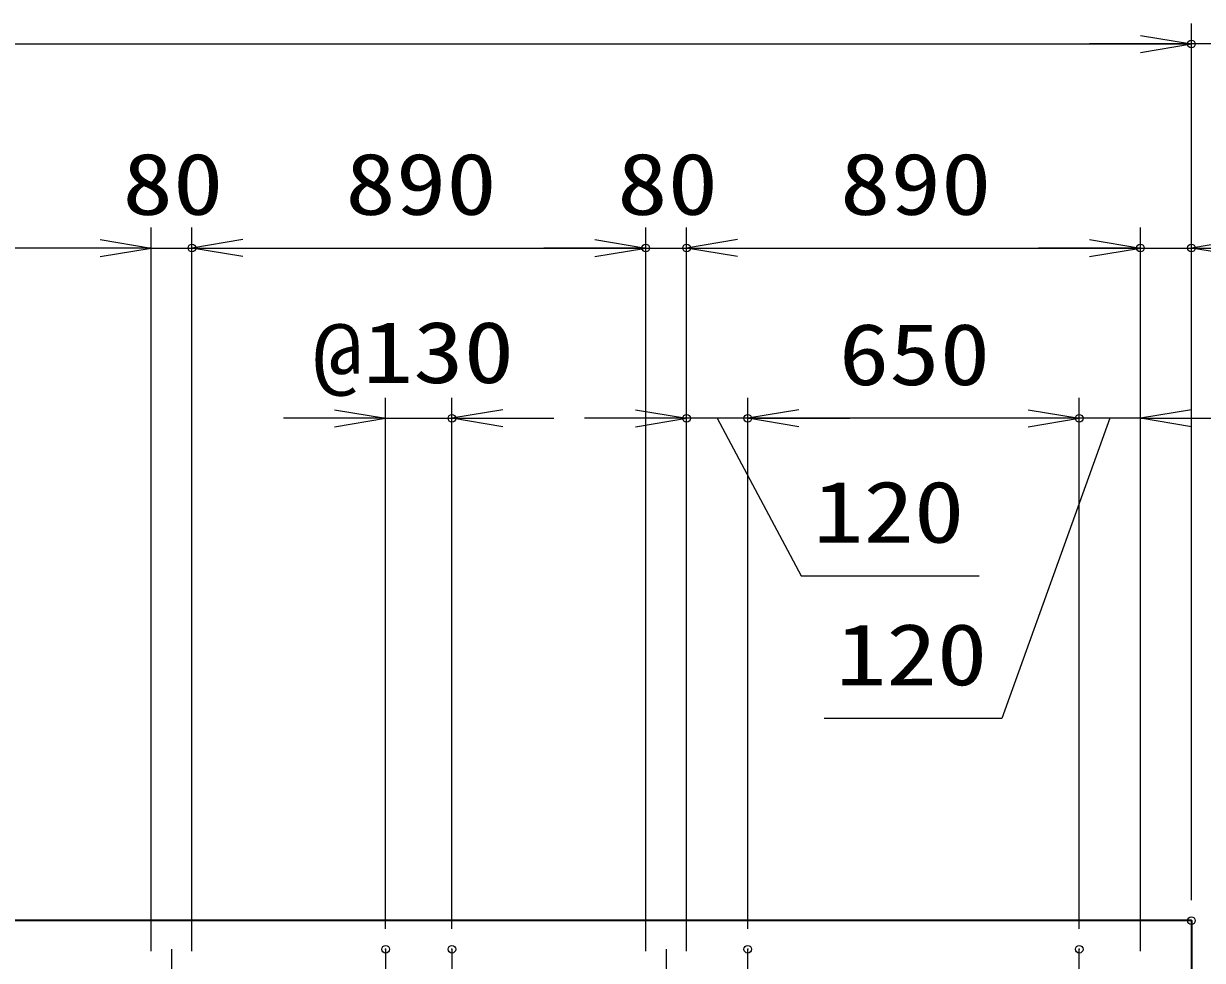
# Model space of a CAD drawing. Units: millimetres at full size. Extents: x -11880 to 11880, y -8400 to 8400.
# Drawn here: x 1448 to 3760, y 856 to 2692 of the extents above; entities that cross this region are included whole.
import ezdxf
from ezdxf.enums import TextEntityAlignment as Align

# ---------------------------------------------------------------- set-up
doc = ezdxf.new("R2010")
doc.units = ezdxf.units.MM
doc.header["$LTSCALE"] = 30
doc.header["$PDMODE"] = 32
doc.header["$PDSIZE"] = 15
doc.linetypes.add('USER1', pattern=[18, 12, -1.5, 3, -1.5])
for name, color, linetype, lineweight in [('0-1_外形線', 7, 'Continuous', 35), ('0-2_軸線', 200, 'USER1', 15), ('0-4_寸法線', 4, 'Continuous', 18), ('0-5_0', 7, 'Continuous', 18)]:
    doc.layers.add(name, color=color, linetype=linetype, lineweight=lineweight)
doc.layers.add('0-6_Defpoints', color=7, linetype='Continuous')
doc.styles.add('ＭＳ ゴシック', font='')
doc.styles.get('ＭＳ ゴシック').set_extended_font_data('MS Gothic')

# ---------------------------------------------------------------- blocks, each defined once
blk = doc.blocks.new('_Open')
at = {"layer": '0-5_0', "color": 4}
blk.add_line((-30, 5), (0, 0), dxfattribs=at)
blk.add_lwpolyline([(-30, -5), (0, 0), (-30, 0)], dxfattribs=at)

msp = doc.modelspace()

# ---------------------------------------------------------------- linework, layer by layer
at = {"layer": '0-1_外形線'}
msp.add_line((3738.04, 933.51), (3738.04, 833.51), dxfattribs=at)
msp.add_lwpolyline([(3738.04, 933.51), (-261.96, 933.51), (-261.96, 366.01)], dxfattribs=at)
at = {"layer": '0-2_軸線'}
for p, q in [((1738.04, 877.51), (1738.04, -390.49)), ((2158.04, 877.51), (2158.04, -390.49)), ((2288.04, 877.51), (2288.04, -390.49)), ((2708.04, 877.51), (2708.04, -390.49)), ((2868.04, -390.49), (2868.04, 877.51)), ((3518.04, -390.49), (3518.04, 877.51))]:
    msp.add_line(p, q, dxfattribs=at)
at = {"layer": '0-4_寸法線'}
for p, q in [((3738.04, 973.51), (3738.04, 2692.07)), ((3738.04, 973.51), (3738.04, 2692.07)), ((-261.96, 2652.07), (3738.04, 2652.07)), ((3638.04, 2652.07), (3538.04, 2652.07)), ((3868.04, 2652.07), (3738.04, 2652.07)), ((1698.04, 873.51), (1698.04, 2292.07)), ((1698.04, 873.51), (1698.04, 2292.07)), ((1778.04, 873.51), (1778.04, 2292.07)), ((1778.04, 873.51), (1778.04, 2292.07)), ((2668.04, 873.51), (2668.04, 2292.07)), ((2668.04, 873.51), (2668.04, 2292.07)), ((2748.04, 873.51), (2748.04, 2292.07)), ((2748.04, 873.51), (2748.04, 2292.07)), ((3638.04, 873.51), (3638.04, 2292.07)), ((3638.04, 873.51), (3638.04, 2292.07)), ((3738.04, 973.51), (3738.04, 2292.07)), ((1698.04, 2252.07), (808.04, 2252.07)), ((1598.04, 2252.07), (1498.04, 2252.07)), ((1698.04, 2252.07), (1778.04, 2252.07)), ((1778.04, 2252.07), (2668.04, 2252.07)), ((1878.04, 2252.07), (1978.04, 2252.07)), ((2568.04, 2252.07), (2468.04, 2252.07)), ((2668.04, 2252.07), (2748.04, 2252.07)), ((2748.04, 2252.07), (3638.04, 2252.07)), ((2848.04, 2252.07), (2948.04, 2252.07)), ((3538.04, 2252.07), (3438.04, 2252.07)), ((3638.04, 2252.07), (3738.04, 2252.07)), ((2158.04, 917.51), (2158.04, 1958.26)), ((2288.04, 917.51), (2288.04, 1958.26)), ((2748.04, 873.51), (2748.04, 1958.26)), ((2868.04, 917.51), (2868.04, 1958.26)), ((2868.04, 917.51), (2868.04, 1958.26)), ((3518.04, 917.51), (3518.04, 1958.26)), ((3518.04, 917.51), (3518.04, 1958.26)), ((3638.04, 873.51), (3638.04, 1958.26)), ((2058.04, 1918.26), (1958.04, 1918.26)), ((2158.04, 1918.26), (2288.04, 1918.26)), ((2388.04, 1918.26), (2488.04, 1918.26)), ((2648.04, 1918.26), (2548.04, 1918.26)), ((2868.04, 1918.26), (2748.04, 1918.26)), ((3518.04, 1918.26), (2868.04, 1918.26)), ((2968.04, 1918.26), (3068.04, 1918.26)), ((3418.04, 1918.26), (3318.04, 1918.26)), ((3638.04, 1918.26), (3518.04, 1918.26)), ((3738.04, 1918.26), (3838.04, 1918.26))]:
    msp.add_line(p, q, dxfattribs=at)
for points in [[(2808.04, 1918.26), (2972.83, 1609.25), (3321.63, 1609.25)], [(3578.04, 1918.26), (3366.56, 1329.87), (3017.76, 1329.87)]]:
    msp.add_lwpolyline(points, dxfattribs=at)
at = {"layer": '0-6_Defpoints'}
for p in [(3738.04, 2652.07), (1778.04, 2252.07), (2668.04, 2252.07), (2748.04, 2252.07), (3638.04, 2252.07), (3738.04, 2252.07), (2288.04, 1918.26), (2748.04, 1918.26), (2868.04, 1918.26), (3518.04, 1918.26), (3738.04, 933.51), (3738.04, 933.51), (2158.04, 877.51), (2288.04, 877.51), (2868.04, 877.51), (3518.04, 877.51)]:
    msp.add_point(p, dxfattribs=at)

# ---------------------------------------------------------------- block references
at = {"layer": '0-4_寸法線', "xscale": 3.333333, "yscale": 3.333333}
for p in [(3738.04, 2652.07), (3738.04, 2652.07), (1698.04, 2252.07), (1698.04, 2252.07), (2668.04, 2252.07), (2668.04, 2252.07), (3638.04, 2252.07), (3638.04, 2252.07), (2158.04, 1918.26), (2748.04, 1918.26), (3518.04, 1918.26), (3518.04, 1918.26)]:
    msp.add_blockref('_Open', p, dxfattribs=at)
at = {"layer": '0-4_寸法線', "xscale": 3.333333, "yscale": 3.333333, "rotation": 180}
for p in [(1778.04, 2252.07), (1778.04, 2252.07), (2748.04, 2252.07), (2748.04, 2252.07), (3738.04, 2252.07), (2288.04, 1918.26), (2868.04, 1918.26), (2868.04, 1918.26), (3638.04, 1918.26)]:
    msp.add_blockref('_Open', p, dxfattribs=at)

# ---------------------------------------------------------------- texts
at = {"layer": '0-4_寸法線', "color": 254, "style": 'ＭＳ ゴシック', "width": 1.2}
for s, p in [('80', (1642.04, 2280.75)), ('890', (2079.04, 2280.75)), ('80', (2612.04, 2280.75)), ('890', (3049.04, 2280.75)), ('@130', (2014.24, 1950.94)), ('650', (3046.64, 1946.94)), ('120', (2996.03, 1637.93)), ('120', (3040.96, 1358.56))]:
    msp.add_text(s, height=121.2, dxfattribs=at).set_placement(p, align=Align.BOTTOM_LEFT)

doc.saveas('drawing.dxf')
